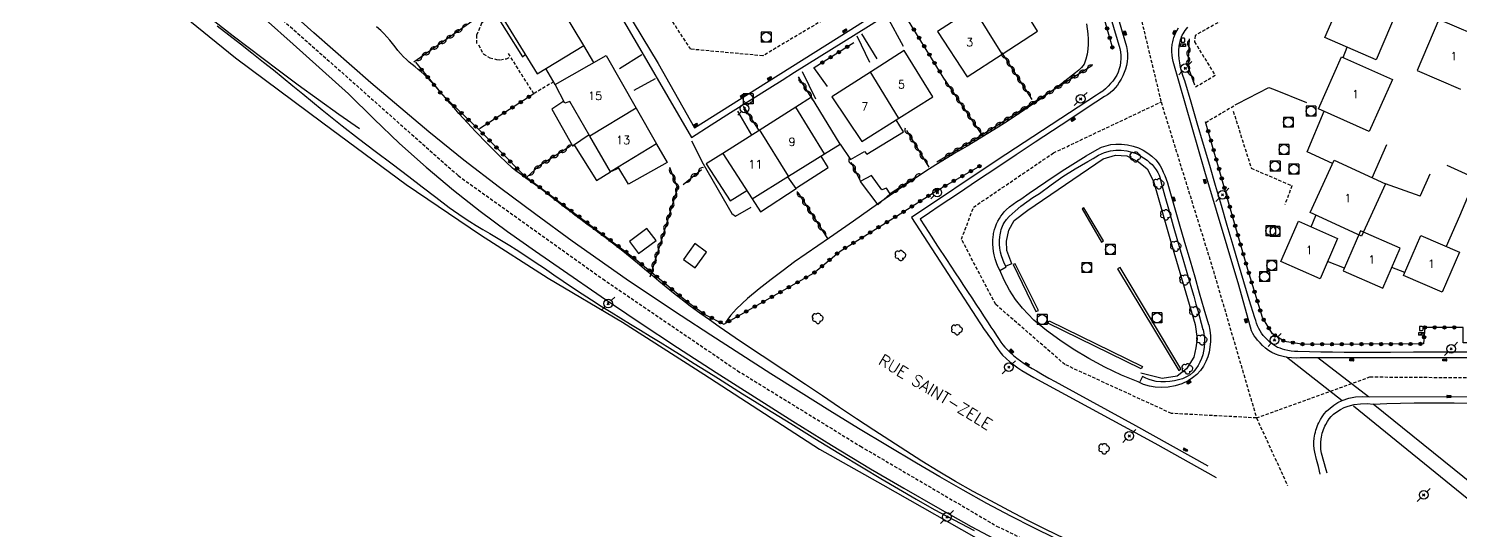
# Model space of a CAD drawing. Header units: millimetres. Extents: x 149000 to 150002, y 151999 to 153000.
# Drawn here: x 149168.5 to 149387.1, y 152201.9 to 152278.5 of the extents above; entities that cross this region are included whole.
import ezdxf
from ezdxf.enums import TextEntityAlignment as Align

# ---------------------------------------------------------------- set-up
doc = ezdxf.new("R2010")
doc.units = ezdxf.units.MM
doc.linetypes.add('DASHED', pattern=[0.75, 0.5, -0.25])
doc.layers.get('0').update_dxf_attribs({"linetype": 'CONTINUOUS'})
for name, color, linetype in [('W0001', 6, 'DASHED'), ('W0006', 2, 'CONTINUOUS'), ('W0008', 7, 'CONTINUOUS'), ('W0014', 7, 'CONTINUOUS'), ('W0017', 7, 'CONTINUOUS'), ('W0020', 2, 'CONTINUOUS'), ('w0101', 7, 'CONTINUOUS'), ('W0104', 1, 'CONTINUOUS'), ('W0112', 1, 'DASHED'), ('w0211', 2, 'CONTINUOUS'), ('w0300', 7, 'CONTINUOUS'), ('W0310', 3, 'CONTINUOUS'), ('w0323', 7, 'CONTINUOUS'), ('W0330', 7, 'CONTINUOUS'), ('W0401', 7, 'CONTINUOUS'), ('W0402', 7, 'CONTINUOUS'), ('W0420', 7, 'CONTINUOUS'), ('W0438', 7, 'CONTINUOUS'), ('W0473', 7, 'CONTINUOUS'), ('W0989', 7, 'CONTINUOUS'), ('W0991', 7, 'CONTINUOUS'), ('W1102', 7, 'CONTINUOUS')]:
    doc.layers.add(name, color=color, linetype=linetype)
doc.styles.get("Standard").update_dxf_attribs({"font": 'romans.shx', "width": 0.85})

# ---------------------------------------------------------------- blocks, each defined once
blk = doc.blocks.new('T401')
for p, q in [((-0.3, 0.3), (0, 0.3)), ((-0.3, -0.25), (-0.3, 0.3)), ((-0.3, 0.15), (0, 0.15)), ((-0.3, 0), (0, 0)), ((0, 0.3), (0, -0.25)), ((-0.3, -0.15), (0, -0.15)), ((-0.3, -0.25), (-0.3, -0.3)), ((-0.3, -0.3), (0, -0.3)), ((0, -0.3), (0, -0.25))]:
    blk.add_line(p, q)
blk = doc.blocks.new('T420')
for p, q in [((0.75, 0.75), (-0.75, 0.75)), ((-0.75, 0.75), (-0.75, -0.75)), ((0.75, 0.75), (0.75, -0.75)), ((0.75, -0.75), (-0.75, -0.75))]:
    blk.add_line(p, q)
blk.add_ellipse((0, 0), major_axis=(-0.53, 0.53), ratio=1, start_param=3.926991, end_param=10.210176)
blk = doc.blocks.new('T438')
for p, q in [((-0.4, 0.2), (0.4, 0.2)), ((-0.4, -0.2), (-0.4, 0.2)), ((0.15, 1.1), (-0.3, 1.1)), ((-0.3, 1.1), (-0.3, 0.5)), ((-0.3, 0.5), (0.15, 0.5)), ((0.3, 0.65), (0.3, 0.95)), ((0.4, 0.2), (0.4, -0.2))]:
    blk.add_line(p, q)
at = {"flags": 128}
for points in [[(-0.4, -0.2), (0.4, 0.2)], [(0.4, -0.2), (-0.4, -0.2)]]:
    blk.add_lwpolyline(points, dxfattribs=at)
for centre, major_axis, start_param, end_param in [((0.15, 0.95), (0.106, -0.106), 0.785398, 2.356194), ((0.15, 0.65), (0.106, 0.106), 3.926991, 5.497787)]:
    blk.add_ellipse(centre, major_axis=major_axis, ratio=1, start_param=start_param, end_param=end_param)
blk = doc.blocks.new('T300')
for p, q in [((-0.8, 0.51), (-0.86, 0.34)), ((-0.86, 0.34), (-0.86, 0.17)), ((-0.86, 0.17), (-0.74, 0.06)), ((-0.69, 0.63), (-0.8, 0.51)), ((-0.8, -0.06), (-0.74, 0.06)), ((-0.74, 0.06), (-0.69, 0.11)), ((-0.57, 0.69), (-0.69, 0.63)), ((-0.46, 0.69), (-0.57, 0.69)), ((-0.29, 0.63), (-0.46, 0.69)), ((-0.29, 0.63), (-0.17, 0.74)), ((-0.23, 0.57), (-0.29, 0.63)), ((-0.17, 0.74), (-0.06, 0.8)), ((-0.06, 0.8), (0.06, 0.8)), ((0.06, 0.8), (0.23, 0.74)), ((0.23, 0.74), (0.34, 0.63)), ((0.34, 0.63), (0.4, 0.51)), ((0.46, 0.46), (0.34, 0.46)), ((0.4, 0.51), (0.4, 0.46)), ((0.57, 0.4), (0.46, 0.46)), ((0.57, 0.4), (0.69, 0.29)), ((0.69, 0.29), (0.74, 0.17)), ((0.74, 0.06), (0.69, -0.17)), ((0.74, 0.17), (0.74, 0.06)), ((-0.8, -0.17), (-0.8, -0.06)), ((-0.8, -0.23), (-0.8, -0.17)), ((-0.74, -0.34), (-0.8, -0.23)), ((-0.69, -0.4), (-0.74, -0.34)), ((-0.51, -0.46), (-0.69, -0.4)), ((-0.4, -0.46), (-0.51, -0.46)), ((-0.4, -0.46), (-0.34, -0.46)), ((-0.34, -0.46), (-0.34, -0.4)), ((-0.34, -0.51), (-0.34, -0.46)), ((-0.29, -0.63), (-0.34, -0.51)), ((-0.17, -0.74), (-0.29, -0.63)), ((-0.06, -0.8), (-0.17, -0.74)), ((0.06, -0.8), (-0.06, -0.8)), ((0.17, -0.74), (0.06, -0.8)), ((0.23, -0.69), (0.17, -0.74)), ((0.29, -0.46), (0.23, -0.46)), ((0.29, -0.63), (0.23, -0.69)), ((0.46, -0.4), (0.29, -0.46)), ((0.34, -0.51), (0.29, -0.63)), ((0.34, -0.51), (0.34, -0.46)), ((0.57, -0.34), (0.46, -0.4)), ((0.63, -0.29), (0.57, -0.34)), ((0.69, -0.17), (0.63, -0.29))]:
    blk.add_line(p, q)
blk = doc.blocks.new('T473')
for p, q in [((-0.166667, 0.166667), (0.166667, -0.166667)), ((-0.166667, -0.166667), (0.166667, 0.166667)), ((0.500001, 0.500001), (1.000002, 1.000002)), ((-1.000002, -1.000002), (-0.500001, -0.500001))]:
    blk.add_line(p, q)
blk.add_ellipse((0, 0), major_axis=(0.471405, 0.471405), ratio=1, start_param=5.4977871438, end_param=11.780972451)
blk = doc.blocks.new('t323o')
at = {"color": 0, "linetype": 'Continuous'}
for radius in [0.25, 0.15]:
    blk.add_circle((0, 0), radius, dxfattribs=at)
blk = doc.blocks.new('t310o')
at = {"color": 0, "linetype": 'Continuous'}
for centre, start, end in [((-0.5, 0.38), 216.8699, 323.1304), ((0.5, -0.37), 36.8699, 143.1303)]:
    blk.add_arc(centre, 0.625, start, end, dxfattribs=at)

msp = doc.modelspace()

# ---------------------------------------------------------------- linework, layer by layer
at = {"layer": 'W0001'}
for points in [[(149168.42, 152315.34), (149203.96, 152282.76), (149234.12, 152256.05), (149256.17, 152240.29), (149276.76, 152226.29), (149295.52, 152214.77), (149316.32, 152202.59), (149329.67, 152196.13)], [(149330.74, 152302.97), (149304.59, 152288.51), (149280.62, 152274.33), (149269.62, 152275.34), (149264.29, 152283.39)], [(149338.14, 152281.02), (149341.44, 152267.29)], [(149356.01, 152219.08), (149343.01, 152219.77), (149326.76, 152227.22), (149316.18, 152236.4), (149310.96, 152246.35), (149312.8, 152251.24), (149324.99, 152259.51), (149341.44, 152267.29)], [(149341.44, 152267.29), (149344.53, 152257.3), (149349.21, 152242.24), (149356.01, 152219.08)], [(149356.01, 152219.08), (149373.34, 152225.35), (149391.96, 152225.2), (149407.58, 152224.48)], [(149356.01, 152219.08), (149360.76, 152208.76)]]:
    msp.add_lwpolyline(points, dxfattribs=at)
at = {"layer": 'W0006'}
msp.add_lwpolyline([(149318.67, 152242.57), (149317.87, 152244.63), (149317.83, 152246.06), (149318.21, 152247.71), (149318.99, 152249.19), (149321.08, 152250.76), (149332.58, 152258.6), (149334.5, 152259.17), (149336.23, 152259.05), (149337.98, 152258.15), (149339.32, 152257.09), (149340.26, 152255.2), (149342.89, 152246.08), (149346.66, 152233.33), (149346.93, 152231.15), (149346.73, 152229.77), (149346.43, 152228.36), (149345.3, 152226.59), (149343.88, 152225.47), (149341.62, 152225.12), (149338.36, 152225.92)], dxfattribs=at)
at = {"layer": 'W0008'}
for points in [[(149096.9, 152369.69), (149102.95, 152365.62), (149108.91, 152361.43), (149114.79, 152357.13), (149120.59, 152352.71), (149125.04, 152349.13), (149129.39, 152345.44), (149133.71, 152341.71), (149138.04, 152338), (149144.9, 152332.21), (149151.77, 152326.43), (149158.62, 152320.63), (149165.44, 152314.78), (149169.98, 152310.82), (149174.5, 152306.82), (149179.01, 152302.81), (149183.52, 152298.8), (149192, 152291.26), (149200.46, 152283.7), (149208.92, 152276.13), (149217.37, 152268.55)], [(149325.31, 152200.7), (149321.89, 152202.37), (149318.49, 152204.1), (149314.84, 152206.04), (149311.23, 152208.05), (149307.65, 152210.11), (149304.08, 152212.19), (149299.65, 152214.82), (149295.25, 152217.49), (149290.86, 152220.19), (149286.49, 152222.91), (149281.87, 152225.81), (149277.27, 152228.74), (149272.69, 152231.69), (149268.13, 152234.68), (149263.94, 152237.47), (149259.76, 152240.28), (149255.61, 152243.14), (149251.51, 152246.05), (149245.95, 152250.11), (149240.43, 152254.22), (149234.98, 152258.42), (149229.61, 152262.73), (149220.74, 152270.2), (149212.04, 152277.86), (149203.42, 152285.62)], [(149217.37, 152268.55), (149221.21, 152264.7), (149225.16, 152260.96), (149229.22, 152257.34), (149233.37, 152253.83), (149237.46, 152250.62), (149241.65, 152247.54), (149245.9, 152244.55), (149250.16, 152241.58), (149255.93, 152237.61), (149261.76, 152233.71), (149267.61, 152229.85), (149273.5, 152226.04), (149279.35, 152222.29), (149285.22, 152218.58), (149291.13, 152214.93), (149297.08, 152211.34), (149302.17, 152208.35), (149307.28, 152205.41), (149312.43, 152202.54), (149317.63, 152199.75)], [(149337.95, 152224.57), (149335.38, 152225.62), (149332.86, 152226.81), (149330.41, 152228.13), (149328.03, 152229.58), (149325.96, 152230.96), (149323.95, 152232.42), (149322.03, 152234.02), (149320.29, 152235.82), (149319.22, 152237.15), (149318.28, 152238.57), (149317.47, 152240.08), (149316.8, 152241.64)]]:
    msp.add_lwpolyline(points, dxfattribs=at)
at = {"layer": 'W0014'}
for points in [[(149270.2, 152263.37), (149281.19, 152270.26), (149294.08, 152278.37), (149305.89, 152285.86), (149321.6, 152295.71)], [(149269.72, 152261.89), (149272.71, 152263.79), (149275.69, 152265.69), (149278.69, 152267.58), (149281.68, 152269.46), (149283.56, 152270.64), (149285.45, 152271.82), (149287.33, 152273), (149289.22, 152274.17), (149291.1, 152275.35), (149292.99, 152276.52), (149294.88, 152277.7), (149296.76, 152278.88), (149300.88, 152281.45), (149305, 152284.02), (149309.12, 152286.6), (149313.23, 152289.18), (149315.46, 152290.59), (149317.68, 152292), (149319.9, 152293.42), (149322.11, 152294.84)], [(149330.2, 152292.14), (149335.13, 152275.45)], [(149331.29, 152292.29), (149331.86, 152290.42), (149332.42, 152288.54), (149332.98, 152286.67), (149333.53, 152284.79), (149334.2, 152282.53), (149334.86, 152280.26), (149335.52, 152278), (149336.18, 152275.73)], [(149268.87, 152287.89), (149263.59, 152284.9), (149258.12, 152281.77), (149262.52, 152274.26), (149269.73, 152261.89)], [(149259.67, 152281.39), (149264.62, 152273.17), (149270.2, 152263.37)], [(149343.29, 152273.47), (149343.19, 152273.95), (149343.12, 152274.43), (149343.08, 152274.92), (149343.08, 152275.41), (149343.09, 152275.63), (149343.12, 152275.85), (149343.14, 152276.07), (149343.18, 152276.28), (149343.22, 152276.49), (149343.28, 152276.71), (149343.34, 152276.92), (149343.4, 152277.12), (149343.6, 152277.64), (149343.82, 152278.14), (149344.09, 152278.62)], [(149345.08, 152270.51), (149344.82, 152271.17), (149344.6, 152271.86), (149344.42, 152272.55), (149344.29, 152273.25), (149344.2, 152273.89), (149344.15, 152274.53), (149344.15, 152275.17), (149344.2, 152275.81), (149344.24, 152276.06), (149344.29, 152276.3), (149344.35, 152276.54), (149344.41, 152276.78), (149344.49, 152277.01), (149344.58, 152277.24), (149344.68, 152277.47), (149344.8, 152277.69), (149345.13, 152278.22), (149345.51, 152278.72)], [(149335.13, 152275.45), (149335.23, 152274.93), (149335.28, 152274.4), (149335.29, 152273.87), (149335.25, 152273.34), (149335.17, 152272.83), (149335.04, 152272.34), (149334.87, 152271.85), (149334.66, 152271.39), (149334.39, 152270.92), (149334.08, 152270.49), (149333.74, 152270.09), (149333.38, 152269.7), (149332.96, 152269.32), (149332.52, 152268.96), (149332.06, 152268.64), (149331.57, 152268.35)], [(149336.18, 152275.73), (149336.27, 152275.16), (149336.31, 152274.59), (149336.31, 152274.01), (149336.26, 152273.44), (149336.15, 152272.87), (149336, 152272.32), (149335.81, 152271.78), (149335.58, 152271.26), (149335.34, 152270.78), (149335.06, 152270.31), (149334.76, 152269.86), (149334.42, 152269.44), (149334.05, 152269.06), (149333.66, 152268.71), (149333.24, 152268.39), (149332.79, 152268.11)], [(149355.27, 152232.36), (149353.32, 152239.33), (149348.13, 152256.68), (149343.3, 152273.47)], [(149362.3, 152229.21), (149361.8, 152229.23), (149361.31, 152229.29), (149360.82, 152229.37), (149360.34, 152229.48), (149359.96, 152229.59), (149359.6, 152229.71), (149359.24, 152229.85), (149358.89, 152230.03), (149358.46, 152230.32), (149358.05, 152230.64), (149357.68, 152230.99), (149357.32, 152231.36), (149357.05, 152231.67), (149356.8, 152232), (149356.57, 152232.35), (149356.37, 152232.71), (149356.18, 152233.11), (149356.03, 152233.52), (149355.9, 152233.94), (149355.76, 152234.36), (149354.88, 152237.1), (149354.06, 152239.85), (149353.27, 152242.62), (149352.46, 152245.38), (149351.55, 152248.43), (149350.65, 152251.48), (149349.75, 152254.53), (149348.86, 152257.58), (149347.91, 152260.82), (149346.96, 152264.05), (149346.02, 152267.28), (149345.08, 152270.51)], [(149331.57, 152268.35), (149316.4, 152258.42), (149303.33, 152249.68), (149314.43, 152232.57)], [(149332.8, 152268.11), (149330.16, 152266.38), (149327.51, 152264.64), (149324.87, 152262.91), (149322.23, 152261.17), (149319.29, 152259.22), (149316.35, 152257.26), (149313.41, 152255.3), (149310.48, 152253.34), (149309.02, 152252.36), (149307.55, 152251.38), (149306.1, 152250.39), (149304.64, 152249.41)], [(149320.02, 152252.46), (149321.28, 152253.37), (149322.55, 152254.26), (149323.84, 152255.13), (149325.13, 152255.99), (149326.75, 152257.04), (149328.38, 152258.07), (149330.02, 152259.07), (149331.67, 152260.06)], [(149331.67, 152260.06), (149332.35, 152260.38), (149333.06, 152260.62), (149333.79, 152260.78), (149334.53, 152260.86), (149335.42, 152260.86), (149336.3, 152260.76), (149337.16, 152260.57), (149337.99, 152260.28), (149338.72, 152259.93), (149339.41, 152259.5), (149340.05, 152259), (149340.63, 152258.44), (149340.98, 152258.02), (149341.28, 152257.56), (149341.54, 152257.09), (149341.78, 152256.6), (149342.02, 152256.07), (149342.23, 152255.52), (149342.42, 152254.96), (149342.57, 152254.39)], [(149322.86, 152253.33), (149324.63, 152254.65), (149326.45, 152255.91), (149328.32, 152257.09), (149330.23, 152258.21), (149331.05, 152258.69), (149331.9, 152259.16), (149332.79, 152259.57), (149333.73, 152259.84), (149334.55, 152259.94), (149335.37, 152259.94), (149336.19, 152259.84), (149336.99, 152259.65), (149337.61, 152259.43), (149338.2, 152259.13), (149338.76, 152258.78), (149339.29, 152258.39), (149339.68, 152258.08), (149340.06, 152257.73), (149340.4, 152257.36), (149340.7, 152256.95), (149340.93, 152256.53), (149341.13, 152256.1), (149341.28, 152255.65), (149341.38, 152255.18)], [(149341.38, 152255.18), (149342.01, 152252.91), (149342.65, 152250.64), (149343.29, 152248.38), (149343.94, 152246.11), (149344.29, 152244.9), (149344.64, 152243.69), (149345, 152242.48), (149345.36, 152241.27), (149345.71, 152240.06), (149346.07, 152238.85), (149346.42, 152237.64), (149346.77, 152236.43), (149347.04, 152235.47), (149347.31, 152234.52), (149347.58, 152233.56), (149347.84, 152232.6)], [(149342.57, 152254.39), (149343.39, 152251.56), (149344.21, 152248.72), (149345.04, 152245.89), (149345.86, 152243.05), (149346.57, 152240.62), (149347.28, 152238.18), (149347.99, 152235.75), (149348.7, 152233.32)], [(149316.8, 152241.64), (149316.53, 152242.2), (149316.3, 152242.77), (149316.11, 152243.36), (149315.96, 152243.96), (149315.86, 152244.5), (149315.79, 152245.05), (149315.76, 152245.6), (149315.76, 152246.16), (149315.77, 152246.37), (149315.78, 152246.58), (149315.8, 152246.79), (149315.83, 152246.99), (149315.87, 152247.2), (149315.91, 152247.41), (149315.95, 152247.61), (149316.01, 152247.82), (149316.16, 152248.25), (149316.33, 152248.68), (149316.53, 152249.09), (149316.76, 152249.49), (149316.98, 152249.85), (149317.22, 152250.19), (149317.48, 152250.52), (149317.77, 152250.82), (149318.29, 152251.29), (149318.84, 152251.72), (149319.42, 152252.11), (149320.02, 152252.46)], [(149317.76, 152242.15), (149317.49, 152242.69), (149317.26, 152243.24), (149317.07, 152243.82), (149316.92, 152244.4), (149316.83, 152244.97), (149316.77, 152245.56), (149316.76, 152246.14), (149316.81, 152246.73), (149316.85, 152247), (149316.9, 152247.27), (149316.96, 152247.54), (149317.03, 152247.81), (149317.12, 152248.07), (149317.22, 152248.33), (149317.34, 152248.59), (149317.47, 152248.83), (149317.83, 152249.35), (149318.25, 152249.81), (149318.71, 152250.24), (149319.17, 152250.65), (149320.04, 152251.38), (149320.95, 152252.08), (149321.88, 152252.73), (149322.85, 152253.34)], [(149304.64, 152249.41), (149305.98, 152247.36), (149307.32, 152245.31), (149308.67, 152243.26), (149310.01, 152241.21), (149310.64, 152240.26), (149311.27, 152239.31), (149311.9, 152238.35), (149312.53, 152237.4), (149313.16, 152236.44), (149313.79, 152235.49), (149314.42, 152234.53), (149315.05, 152233.58), (149315.46, 152232.94), (149315.88, 152232.31), (149316.29, 152231.68), (149316.7, 152231.04)], [(149318.65, 152242.58), (149317.71, 152242.22)], [(149316.83, 152241.58), (149317.77, 152242.16)], [(149314.43, 152232.57), (149314.76, 152232.11), (149315.09, 152231.65), (149315.42, 152231.19), (149315.75, 152230.73), (149316.11, 152230.21), (149316.46, 152229.67), (149316.83, 152229.15), (149317.24, 152228.67), (149317.79, 152228.13), (149318.36, 152227.64), (149318.96, 152227.18), (149319.58, 152226.74), (149320.17, 152226.33), (149320.77, 152225.95), (149321.39, 152225.59), (149322.02, 152225.25)], [(149348.71, 152233.31), (149348.88, 152232.47), (149348.97, 152231.61), (149348.98, 152230.75), (149348.9, 152229.89), (149348.77, 152229.14), (149348.57, 152228.39), (149348.29, 152227.67), (149347.92, 152226.99), (149347.44, 152226.33), (149346.89, 152225.72), (149346.26, 152225.18), (149345.57, 152224.73), (149344.6, 152224.28), (149343.57, 152223.96), (149342.52, 152223.77), (149341.46, 152223.71), (149340.55, 152223.76), (149339.65, 152223.92), (149338.78, 152224.19), (149337.95, 152224.57)], [(149347.85, 152232.6), (149347.98, 152231.92), (149348.06, 152231.23), (149348.07, 152230.53), (149348.03, 152229.84), (149347.94, 152229.26), (149347.81, 152228.69), (149347.62, 152228.13), (149347.38, 152227.6), (149347.09, 152227.06), (149346.75, 152226.55), (149346.36, 152226.08), (149345.89, 152225.67), (149345.33, 152225.33), (149344.73, 152225.07), (149344.1, 152224.89), (149343.48, 152224.75), (149342.78, 152224.64), (149342.09, 152224.58), (149341.38, 152224.59), (149340.68, 152224.66), (149340.14, 152224.77), (149339.61, 152224.94), (149339.1, 152225.15), (149338.61, 152225.41)], [(149362.71, 152228.25), (149362.05, 152228.22), (149361.38, 152228.24), (149360.72, 152228.31), (149360.07, 152228.44), (149359.48, 152228.61), (149358.92, 152228.82), (149358.37, 152229.07), (149357.85, 152229.38), (149357.38, 152229.72), (149356.95, 152230.11), (149356.55, 152230.53), (149356.17, 152230.96), (149355.92, 152231.29), (149355.68, 152231.63), (149355.46, 152231.99), (149355.27, 152232.36)], [(149316.7, 152231.05), (149316.98, 152230.64), (149317.27, 152230.25), (149317.59, 152229.88), (149317.92, 152229.52), (149318.4, 152229.05), (149318.9, 152228.61), (149319.42, 152228.19), (149319.95, 152227.79), (149320.54, 152227.38), (149321.15, 152226.99), (149321.77, 152226.62), (149322.39, 152226.26), (149323.35, 152225.7), (149324.32, 152225.16), (149325.29, 152224.62), (149326.27, 152224.1)], [(149399.67, 152229.16), (149395.63, 152229.15), (149391.6, 152229.14), (149387.56, 152229.12), (149383.53, 152229.11), (149380, 152229.1), (149376.48, 152229.09), (149372.95, 152229.08), (149369.42, 152229.09), (149367.64, 152229.11), (149365.86, 152229.13), (149364.08, 152229.17), (149362.3, 152229.21)], [(149401.09, 152228.24), (149396.72, 152228.24), (149392.36, 152228.23), (149388, 152228.23), (149383.63, 152228.23), (149378.4, 152228.23), (149373.17, 152228.24), (149367.93, 152228.25), (149362.7, 152228.26)], [(149322.02, 152225.26), (149340.5, 152215.21), (149349.83, 152209.97)], [(149338.61, 152225.4), (149338.17, 152224.61)], [(149326.27, 152224.1), (149337.52, 152217.94), (149348.57, 152211.79)], [(149364.91, 152213.84), (149364.82, 152214.37), (149364.78, 152214.91), (149364.78, 152215.45), (149364.83, 152215.99), (149364.87, 152216.3), (149364.93, 152216.6), (149365, 152216.9), (149365.08, 152217.2), (149365.17, 152217.49), (149365.28, 152217.78), (149365.4, 152218.07), (149365.52, 152218.35), (149365.77, 152218.82), (149366.05, 152219.27), (149366.37, 152219.7), (149366.72, 152220.09), (149367.25, 152220.59), (149367.82, 152221.05), (149368.44, 152221.45), (149369.11, 152221.76), (149370.11, 152222.08), (149371.14, 152222.28), (149372.19, 152222.35), (149373.24, 152222.3)], [(149365.94, 152213.72), (149365.86, 152214.26), (149365.83, 152214.8), (149365.83, 152215.34), (149365.89, 152215.87), (149365.93, 152216.16), (149365.99, 152216.45), (149366.05, 152216.74), (149366.13, 152217.02), (149366.23, 152217.3), (149366.33, 152217.57), (149366.45, 152217.84), (149366.58, 152218.1), (149366.83, 152218.53), (149367.11, 152218.93), (149367.43, 152219.3), (149367.78, 152219.64), (149368.29, 152220.03), (149368.83, 152220.37), (149369.4, 152220.65), (149370.01, 152220.87), (149370.95, 152221.11), (149371.91, 152221.24), (149372.89, 152221.27), (149373.86, 152221.2)], [(149370.81, 152220.94), (149389.81, 152205.52), (149395.07, 152203.9)], [(149373.24, 152222.3), (149391.8, 152222.33)], [(149395.7, 152206.03), (149390.7, 152207.58), (149373.84, 152221.2)], [(149373.86, 152221.2), (149375.93, 152221.28), (149378, 152221.34), (149380.08, 152221.39), (149382.15, 152221.41), (149384.17, 152221.41), (149386.19, 152221.39), (149388.21, 152221.36), (149390.23, 152221.3)], [(149365.72, 152210.49), (149365.46, 152211.68), (149365.18, 152212.76), (149364.9, 152213.84)], [(149366.78, 152210.64), (149366.64, 152211.14), (149366.29, 152212.43), (149365.94, 152213.73)]]:
    msp.add_lwpolyline(points, dxfattribs=at)
at = {"layer": 'W0017'}
for points in [[(149302.11, 152275.74), (149299.59, 152280.31)], [(149295.69, 152277.71), (149298.02, 152273.86)], [(149296.95, 152273.31), (149295.01, 152277.33)], [(149262.13, 152274.47), (149258.73, 152272.37)], [(149286.63, 152271.93), (149288.69, 152267.78)], [(149288.36, 152272.56), (149290.46, 152269.65)], [(149264.19, 152270.84), (149260.91, 152269.05)], [(149353.14, 152267.07), (149357.92, 152269.52), (149358.61, 152269.27), (149363.67, 152267.2)], [(149278.95, 152262.25), (149276.81, 152265.88)], [(149269.71, 152261.36), (149271.53, 152257.84), (149275.9, 152250.29), (149276.46, 152249.86)], [(149276.46, 152249.86), (149278.84, 152251.26)]]:
    msp.add_lwpolyline(points, dxfattribs=at)
at = {"layer": 'W0020'}
for points in [[(149360.6, 152228.4), (149369.11, 152221.76)], [(149373.1, 152222.28), (149365.4, 152228.25)]]:
    msp.add_lwpolyline(points, dxfattribs=at)
at = {"layer": 'w0101'}
for points in [[(149253.27, 152275.91), (149246.47, 152287.23), (149239.21, 152282.94), (149246.14, 152271.58)], [(149374.27, 152273.73), (149366.45, 152277.12), (149369.85, 152284.96), (149377.67, 152281.58)], [(149373.23, 152262.8), (149365.47, 152266.26), (149369, 152274.18), (149376.77, 152270.72)], [(149372.06, 152246.84), (149364.22, 152250.44), (149367.87, 152258.4), (149375.71, 152254.81)], [(149365.71, 152240.33), (149359.75, 152242.95), (149362.44, 152249.08), (149368.4, 152246.46)], [(149369.26, 152241.51), (149375.3, 152238.89), (149377.95, 152245), (149371.91, 152247.62)], [(149384.35, 152238.27), (149378.45, 152240.84), (149381.1, 152246.93), (149387, 152244.36)]]:
    msp.add_lwpolyline(points, close=True, dxfattribs=at)
for points in [[(149317.17, 152274.58), (149322.58, 152278.09), (149318.22, 152285.11)], [(149312.82, 152281.62), (149307.31, 152278.06), (149311.82, 152271.11), (149317.17, 152274.58)], [(149388.4, 152268.69), (149391.76, 152276.51), (149383.88, 152279.89), (149380.53, 152272.07), (149387.18, 152269.22)], [(149254.23, 152262.08), (149251.14, 152267.35), (149250.39, 152267.11), (149248.93, 152269.96), (149256.7, 152274.38)], [(149256.7, 152274.38), (149261.27, 152266.33)], [(149302.22, 152275.15), (149297.05, 152271.85)], [(149301.38, 152264.8), (149306.57, 152268.06), (149302.22, 152275.15)], [(149297.05, 152271.85), (149291.14, 152268.08), (149295.72, 152261.25), (149301.38, 152264.8)], [(149261.27, 152266.33), (149264.37, 152260.88)], [(149285.64, 152266.48), (149280.04, 152262.94)], [(149290.03, 152259.37), (149285.64, 152266.48)], [(149280.04, 152262.94), (149274.52, 152259.45), (149279.01, 152252.49), (149284.54, 152255.95)], [(149257.37, 152256.64), (149254.23, 152262.05), (149254.23, 152262.08)], [(149264.37, 152260.88), (149257.37, 152256.64)], [(149284.54, 152255.95), (149290.03, 152259.37)], [(149385.06, 152257.67), (149391.25, 152254.87)]]:
    msp.add_lwpolyline(points, dxfattribs=at)
at = {"layer": 'W0104'}
for points in [[(149239.47, 152282.51), (149238.94, 152282.11), (149243.9, 152274.16), (149244.34, 152274.52)], [(149254.8, 152273.3), (149253.27, 152275.91)], [(149369.26, 152274.07), (149369.88, 152275.64)], [(149248.93, 152269.96), (149247.49, 152272.41)], [(149250.24, 152267.39), (149248.4, 152266.2), (149251.55, 152260.58), (149251.88, 152260.66), (149255.2, 152255.32), (149257.37, 152256.64)], [(149288.06, 152268.01), (149285.64, 152266.48)], [(149290.03, 152259.37), (149292.42, 152260.86), (149288.06, 152268.01)], [(149292.42, 152260.86), (149294, 152258.51), (149296.16, 152259.76), (149296.53, 152259.34), (149302.12, 152262.72), (149300.98, 152264.55)], [(149367.63, 152257.88), (149363.76, 152259.68), (149366.34, 152265.87)], [(149251.55, 152260.58), (149254.09, 152262.32)], [(149264.37, 152260.88), (149264.37, 152260.86), (149266.01, 152258.05), (149260.13, 152254.74), (149258.62, 152257.19), (149257.37, 152256.64)], [(149373.67, 152255.74), (149375.91, 152260.79)], [(149274.52, 152259.45), (149271.98, 152257.84), (149275.63, 152252.21), (149278.17, 152253.79)], [(149279.01, 152252.49), (149280.28, 152250.54), (149285.72, 152254.1), (149285.75, 152254.18), (149290.62, 152257.27), (149289.51, 152259.04)], [(149285.72, 152254.1), (149284.43, 152255.88)], [(149382.46, 152256.28), (149381.01, 152252.97), (149381.01, 152252.94), (149375.71, 152254.81)], [(149389.46, 152255.68), (149387.01, 152249.87), (149384.96, 152245.25)], [(149364.35, 152248.24), (149365.06, 152249.96)], [(149369.45, 152241.94), (149366.86, 152242.95)], [(149378.64, 152241.28), (149376.67, 152242.04)]]:
    msp.add_lwpolyline(points, dxfattribs=at)
for points in [[(149300.07, 152253.3), (149299.49, 152254.16), (149298.79, 152253.88), (149297.22, 152256.06), (149295.48, 152255.17), (149298.17, 152251.59)], [(149261.63, 152244.15), (149264.31, 152246.18), (149262.93, 152248.01), (149260.25, 152245.98)], [(149270.23, 152245.68), (149268.49, 152243.25), (149270.3, 152241.97), (149272.03, 152244.4)]]:
    msp.add_lwpolyline(points, close=True, dxfattribs=at)
at = {"layer": 'W0112'}
for points in [[(149372.01, 152286.15), (149369.92, 152287.12), (149366.62, 152287.55), (149364.49, 152287.49), (149346.65, 152277.44), (149346.54, 152276.49), (149349.71, 152271.31), (149346.48, 152269.42)], [(149239.77, 152280.78), (149237.68, 152279.32), (149236.89, 152277.46), (149236.88, 152276.21)], [(149237.2, 152276.02), (149237.93, 152274.63), (149238.91, 152274.01), (149239.94, 152273.79), (149240.55, 152273.73), (149241.49, 152273.89), (149241.89, 152274.09)], [(149248.69, 152270.38), (149245.64, 152268.55), (149241.68, 152274.84)], [(149348.25, 152264.17), (149353.14, 152267.05)], [(149352.46, 152265.88), (149355.21, 152257.19), (149361.42, 152254.52), (149360.35, 152251.64)]]:
    msp.add_lwpolyline(points, dxfattribs=at)
at = {"layer": 'w0211'}
for points in [[(149197.28, 152278.93), (149199.06, 152277.55), (149200.84, 152276.17), (149202.61, 152274.78), (149204.37, 152273.38), (149205.88, 152272.17), (149207.37, 152270.95), (149208.87, 152269.73), (149210.36, 152268.51), (149211.85, 152267.29), (149213.34, 152266.07), (149214.85, 152264.86), (149216.36, 152263.67), (149218.89, 152261.7), (149221.44, 152259.77), (149224.01, 152257.85), (149226.57, 152255.92), (149228.62, 152254.35), (149230.67, 152252.76), (149232.74, 152251.2), (149234.86, 152249.7), (149235.86, 152249.05), (149236.86, 152248.42), (149237.88, 152247.81), (149238.91, 152247.21), (149239.93, 152246.61), (149240.96, 152246.01), (149241.97, 152245.4), (149242.98, 152244.77), (149244.43, 152243.83), (149245.87, 152242.87), (149247.3, 152241.91), (149248.72, 152240.93), (149250.15, 152239.95), (149251.58, 152238.98), (149253.01, 152238.03), (149254.46, 152237.08), (149255.95, 152236.14), (149257.44, 152235.21), (149258.93, 152234.29), (149260.43, 152233.37), (149261.94, 152232.46), (149263.44, 152231.55), (149264.94, 152230.63), (149266.44, 152229.71), (149268.29, 152228.56), (149270.14, 152227.4), (149271.98, 152226.25), (149273.83, 152225.09), (149275.68, 152223.94), (149277.52, 152222.78), (149279.37, 152221.63), (149281.23, 152220.48), (149284.9, 152218.22), (149288.57, 152215.95), (149292.25, 152213.71), (149295.95, 152211.48), (149298.64, 152209.86), (149301.34, 152208.25), (149304.06, 152206.67), (149306.8, 152205.13), (149308.82, 152204.03), (149310.85, 152202.96), (149312.9, 152201.92)], [(149326.67, 152200.68), (149323.83, 152202.07), (149321, 152203.5), (149318.19, 152204.96), (149315.46, 152206.41), (149312.76, 152207.88), (149310.07, 152209.4), (149307.41, 152210.96), (149304.92, 152212.48), (149302.45, 152214.05), (149300, 152215.64), (149297.55, 152217.23), (149294.93, 152218.95), (149292.33, 152220.69), (149289.72, 152222.43), (149287.12, 152224.17), (149283.82, 152226.36), (149280.51, 152228.55), (149277.22, 152230.75), (149273.95, 152233), (149272.47, 152234.03), (149270.99, 152235.08), (149269.53, 152236.14), (149268.08, 152237.23), (149266.96, 152238.12), (149265.85, 152239.02), (149264.75, 152239.94), (149263.66, 152240.87), (149262.57, 152241.79), (149261.47, 152242.71), (149260.37, 152243.63), (149259.25, 152244.52), (149258.35, 152245.23), (149257.44, 152245.92), (149256.53, 152246.61), (149255.61, 152247.29), (149254.69, 152247.98), (149253.77, 152248.66), (149252.85, 152249.34), (149251.93, 152250.03), (149251.25, 152250.56), (149250.56, 152251.08), (149249.88, 152251.61), (149249.19, 152252.14), (149248.51, 152252.66), (149247.82, 152253.19), (149247.13, 152253.71), (149246.45, 152254.23), (149245.94, 152254.61), (149245.43, 152254.97), (149244.92, 152255.33), (149244.41, 152255.69), (149243.9, 152256.05), (149243.39, 152256.42), (149242.9, 152256.81), (149242.41, 152257.21), (149240.45, 152259), (149238.57, 152260.89), (149236.74, 152262.81), (149234.93, 152264.75), (149234.21, 152265.53), (149233.52, 152266.33), (149232.83, 152267.13), (149232.15, 152267.94), (149231.47, 152268.75), (149230.77, 152269.54), (149230.05, 152270.32), (149229.32, 152271.08), (149228.89, 152271.49), (149228.45, 152271.88), (149228, 152272.26), (149227.54, 152272.63), (149227.08, 152273.01), (149226.63, 152273.39), (149226.19, 152273.78), (149225.77, 152274.19), (149225.31, 152274.67), (149224.88, 152275.17), (149224.46, 152275.68), (149224.05, 152276.2), (149223.64, 152276.72), (149223.21, 152277.22), (149222.77, 152277.72), (149222.3, 152278.18), (149221.63, 152278.78)], [(149330.04, 152279.22), (149330.16, 152278.45), (149330.25, 152277.67), (149330.29, 152276.89), (149330.28, 152276.11), (149330.23, 152275.34), (149330.14, 152274.57), (149329.97, 152273.81), (149329.67, 152273.08), (149329.31, 152272.57), (149328.86, 152272.13), (149328.38, 152271.74), (149327.9, 152271.36), (149325.54, 152269.51), (149323.09, 152267.76), (149320.6, 152266.08), (149318.1, 152264.43), (149316.54, 152263.43), (149314.97, 152262.46), (149313.39, 152261.51), (149311.81, 152260.57), (149310.22, 152259.63), (149308.63, 152258.68), (149307.06, 152257.71), (149305.51, 152256.72), (149301.79, 152254.24), (149298.12, 152251.7), (149294.47, 152249.13), (149290.82, 152246.57), (149289.04, 152245.34), (149287.25, 152244.12), (149285.48, 152242.88), (149283.74, 152241.6), (149281.9, 152240.2), (149280.07, 152238.78), (149278.29, 152237.3), (149276.6, 152235.71), (149276.14, 152235.22), (149275.7, 152234.71), (149275.3, 152234.17), (149274.91, 152233.62)]]:
    msp.add_lwpolyline(points, dxfattribs=at)
at = {"layer": 'w0300'}
msp.add_lwpolyline([(149219.01, 152263.2), (149215.87, 152265.38), (149212.75, 152267.6), (149209.66, 152269.85), (149206.59, 152272.13), (149199.76, 152277.34), (149192.98, 152282.62), (149186.26, 152287.98), (149179.6, 152293.4)], dxfattribs=at)
at = {"layer": 'W0310'}
for points in [[(149237.87, 152280.74), (149227.35, 152273.38)], [(149345.73, 152276.91), (149345.51, 152272.71), (149346.52, 152269.91)], [(149317.14, 152274.8), (149321.7, 152267.66)], [(149288.28, 152267.63), (149286.07, 152271.15)], [(149330.85, 152272.8), (149313.89, 152262.12), (149307.21, 152258.13)], [(149314.17, 152262.17), (149308.4, 152270.71)], [(149280.04, 152262.94), (149277.67, 152266.64)], [(149302.55, 152262.93), (149305.96, 152257.32)], [(149251.24, 152260.53), (149246.4, 152257.5), (149244.59, 152255.81)], [(149294.08, 152258.1), (149295.6, 152255.09)], [(149266.38, 152257.32), (149267.6, 152254.12), (149263.35, 152240.56)], [(149268.47, 152254.72), (149271.27, 152257.01)], [(149304.09, 152255.88), (149300.09, 152253.28)], [(149285.97, 152253.49), (149290.48, 152246.48)]]:
    msp.add_lwpolyline(points, dxfattribs=at)
at = {"layer": 'w0323'}
for points in [[(149334.05, 152275.46), (149331.32, 152285.11), (149329.64, 152290.92), (149327.99, 152293.3), (149326.4, 152294.49), (149325.28, 152294.55), (149323.05, 152293.9), (149318.66, 152291.44), (149321.53, 152287.06)], [(149308.43, 152270.68), (149301.67, 152281.64)], [(149294.51, 152276.34), (149288.44, 152272.52)], [(149227.56, 152273.38), (149231.54, 152268.52), (149237.21, 152263.13), (149244.11, 152256.12), (149253.36, 152249.23), (149261.15, 152243.38), (149269.11, 152236.78), (149271.88, 152234.83), (149274.69, 152233.41), (149288.36, 152241.15), (149292.43, 152244.55), (149301.6, 152250.22), (149307.05, 152253.69), (149313.91, 152257.6)], [(149245.64, 152268.55), (149237.34, 152263.21)], [(149407.94, 152242.58), (149406.22, 152242.73), (149403.12, 152231.19), (149399.92, 152230.55), (149387.55, 152230.55), (149387.58, 152232.89), (149381.72, 152232.89), (149381.52, 152230.37), (149363.24, 152230.31), (149360.27, 152230.77), (149358.44, 152231.92), (149356.91, 152234.39), (149354.52, 152242.26), (149348.23, 152264.28)]]:
    msp.add_lwpolyline(points, dxfattribs=at)
at = {"layer": 'W0330'}
msp.add_lwpolyline([(149166.62, 152301.51), (149177.58, 152292.56), (149189.35, 152282.74), (149200.12, 152274.04), (149213.41, 152264.13), (149226.14, 152254.71), (149237.49, 152247.02), (149247.83, 152240.41), (149259.2, 152233.71), (149271.61, 152225.77), (149289.3, 152214.3), (149298.96, 152208.87), (149315.11, 152199.71)], dxfattribs=at)
at = {"layer": 'W0402'}
for points in [[(149332.66, 152246.11), (149329.66, 152251.15), (149329.39, 152250.97), (149332.34, 152245.89)], [(149322.73, 152235.49), (149319.18, 152242.62), (149318.83, 152242.49), (149322.29, 152235.32)], [(149344.46, 152226.55), (149335.18, 152242.02), (149334.78, 152241.83), (149344.14, 152226.33)], [(149338.42, 152226.56), (149324.15, 152233.55), (149324.36, 152233.89), (149338.59, 152226.92)]]:
    msp.add_lwpolyline(points, close=True, dxfattribs=at)
at = {"layer": 'W1102'}
for points in [[(149317.1, 152274.69), (149312.74, 152281.71)], [(149301.35, 152264.85), (149296.99, 152271.94)], [(149261.27, 152266.33), (149254.23, 152262.08)], [(149284.53, 152255.97), (149280.13, 152263.08)]]:
    msp.add_lwpolyline(points, dxfattribs=at)

# ---------------------------------------------------------------- block references
at = {"layer": 'w0300'}
for p in [(149337.55, 152258.89), (149341.11, 152254.79), (149342.2, 152250.06), (149343.73, 152245.27), (149301.69, 152243.86), (149345.13, 152240.12), (149346.64, 152235.31), (149289.04, 152234.26), (149310.3, 152232.53), (149347.71, 152230.98), (149345.49, 152226.57), (149332.78, 152214.37)]:
    msp.add_blockref('T300', p, dxfattribs=at)
at = {"layer": 'W0310'}
for p, rotation in [((149232.27, 152276.82), 214.9898265548198), ((149233.5, 152277.68), 214.9898265548198), ((149234.72, 152278.54), 214.9898265548198), ((149229.81, 152275.1), 214.9898265548198), ((149231.04, 152275.96), 214.9898265548198), ((149345.67, 152275.73), 266.9614429258246), ((149228.58, 152274.24), 214.9898265548198), ((149317.66, 152273.98), 302.5951023281161), ((149318.47, 152272.72), 302.5951023281161), ((149345.51, 152272.73), 266.9614429258246), ((149345.59, 152274.23), 266.9614429258246), ((149286.69, 152270.17), 122.1369495473007), ((149319.28, 152271.45), 302.5951023281161), ((149320.09, 152270.19), 302.5951023281161), ((149327.61, 152270.77), 212.219031092903), ((149328.88, 152271.57), 212.219031092903), ((149330.15, 152272.36), 212.219031092903), ((149346.01, 152271.32), 289.8828558555425), ((149287.48, 152268.9), 122.1369495473007), ((149309.13, 152269.63), 124.0247659599103), ((149309.97, 152268.39), 124.0247659599103), ((149320.9, 152268.93), 302.5951023281161), ((149323.8, 152268.37), 212.219031092903), ((149325.07, 152269.17), 212.219031092903), ((149326.34, 152269.97), 212.219031092903), ((149310.81, 152267.14), 124.0247659599103), ((149311.65, 152265.9), 124.0247659599103), ((149320, 152265.97), 212.219031092903), ((149321.26, 152266.77), 212.219031092903), ((149322.53, 152267.57), 212.219031092903), ((149278.42, 152265.47), 122.7050937603536), ((149279.23, 152264.2), 122.7050937603536), ((149312.49, 152264.66), 124.0247659599103), ((149317.46, 152264.37), 212.219031092903), ((149318.73, 152265.17), 212.219031092903), ((149302.85, 152262.45), 301.2751923959208), ((149313.33, 152263.42), 124.0247659599103), ((149313.65, 152261.97), 210.8160385145454), ((149314.92, 152262.77), 212.219031092903), ((149316.19, 152263.57), 212.219031092903), ((149249.39, 152259.37), 212.0053832083002), ((149250.66, 152260.16), 212.0053832083002), ((149303.62, 152261.17), 301.2751923959208), ((149304.4, 152259.88), 301.2751923959208), ((149309.78, 152259.67), 210.8160385145454), ((149311.07, 152260.44), 210.8160385145454), ((149312.36, 152261.21), 210.8160385145454), ((149246.84, 152257.78), 212.0053832083002), ((149248.12, 152258.57), 212.0053832083002), ((149294.25, 152257.77), 296.7852140800199), ((149305.18, 152258.6), 301.2751923959208), ((149308.49, 152258.9), 210.8160385145454), ((149245.69, 152256.83), 222.8752749148895), ((149266.79, 152256.26), 290.9042959682838), ((149267.32, 152254.86), 290.9042959682838), ((149269.63, 152255.67), 39.25703069235739), ((149270.79, 152256.62), 39.25703069235739), ((149294.93, 152256.43), 296.7852140800199), ((149303.86, 152255.73), 213.0304139185212), ((149267.39, 152253.44), 252.573581228494), ((149286.42, 152252.79), 302.7265466590915), ((149301.35, 152254.1), 213.0304139185212), ((149302.61, 152254.91), 213.0304139185212), ((149266.49, 152250.58), 252.573581228494), ((149266.94, 152252.01), 252.573581228494), ((149287.23, 152251.53), 302.7265466590915), ((149266.04, 152249.15), 252.573581228494), ((149288.04, 152250.27), 302.7265466590915), ((149288.85, 152249.01), 302.7265466590915), ((149265.14, 152246.29), 252.573581228494), ((149265.59, 152247.72), 252.573581228494), ((149289.67, 152247.74), 302.7265466590915), ((149264.69, 152244.86), 252.573581228494), ((149263.8, 152241.99), 252.573581228494), ((149264.24, 152243.43), 252.573581228494)]:
    msp.add_blockref('t310o', p, dxfattribs=dict(at, rotation=rotation))
at = {"layer": 'w0323'}
for p, rotation in [((149303.7, 152278.34), 121.6748243263923), ((149333.19, 152278.51), 105.7876842169811), ((149293.52, 152275.71), 212.2262615202578), ((149304.49, 152277.07), 121.6748243263923), ((149305.28, 152275.79), 121.6748243263923), ((149333.6, 152277.07), 105.7876842169811), ((149334, 152275.62), 105.7876842169811), ((149289.71, 152273.31), 212.2262615202578), ((149290.98, 152274.11), 212.2262615202578), ((149292.25, 152274.91), 212.2262615202578), ((149306.07, 152274.51), 121.6748243263923), ((149306.85, 152273.24), 121.6748243263923), ((149228.51, 152272.22), 309.3561238203019), ((149229.46, 152271.06), 309.3561238203019), ((149307.64, 152271.96), 121.6748243263923), ((149230.41, 152269.9), 309.3561238203019), ((149231.36, 152268.74), 309.3561238203019), ((149232.42, 152267.68), 316.4411644728379), ((149233.51, 152266.65), 316.4411644728379), ((149242.39, 152266.45), 212.767657644509), ((149243.65, 152267.27), 212.767657644509), ((149244.91, 152268.08), 212.767657644509), ((149234.6, 152265.61), 316.4411644728379), ((149235.68, 152264.58), 316.4411644728379), ((149239.86, 152264.83), 212.767657644509), ((149241.13, 152265.64), 212.767657644509), ((149236.77, 152263.55), 316.4411644728379), ((149237.84, 152262.49), 314.5386780277113), ((149238.6, 152264.02), 212.767657644509), ((149348.65, 152262.84), 105.9247779982868), ((149238.89, 152261.42), 314.5386780277113), ((149239.94, 152260.35), 314.5386780277113), ((149349.06, 152261.4), 105.9247779982868), ((149349.47, 152259.95), 105.9247779982868), ((149240.99, 152259.28), 314.5386780277113), ((149242.05, 152258.21), 314.5386780277113), ((149349.88, 152258.51), 105.9247779982868), ((149243.1, 152257.15), 314.5386780277113), ((149244.16, 152256.08), 323.3148851475005), ((149311.09, 152255.99), 29.65665645336844), ((149312.39, 152256.74), 29.65665645336844), ((149313.69, 152257.48), 29.65665645336844), ((149350.29, 152257.07), 105.9247779982868), ((149350.7, 152255.63), 105.9247779982868), ((149245.36, 152255.19), 323.3148851475005), ((149246.56, 152254.29), 323.3148851475005), ((149247.76, 152253.4), 323.3148851475005), ((149307.18, 152253.77), 29.65665645336844), ((149308.48, 152254.51), 29.65665645336844), ((149309.78, 152255.25), 29.65665645336844), ((149351.11, 152254.18), 105.9247779982868), ((149248.97, 152252.5), 323.3148851475005), ((149250.17, 152251.6), 323.3148851475005), ((149303.38, 152251.35), 32.52218229155669), ((149304.64, 152252.16), 32.52218229155669), ((149305.91, 152252.97), 32.52218229155669), ((149351.53, 152252.74), 105.9247779982868), ((149351.94, 152251.3), 105.9247779982868), ((149251.37, 152250.71), 323.3148851475005), ((149252.58, 152249.81), 323.3148851475005), ((149253.78, 152248.91), 323.0971913122704), ((149299.57, 152248.96), 31.75130284341705), ((149300.84, 152249.75), 31.75130284341705), ((149302.11, 152250.55), 32.52218229155669), ((149352.35, 152249.86), 105.9247779982868), ((149254.98, 152248.01), 323.0971913122704), ((149256.18, 152247.11), 323.0971913122704), ((149295.74, 152246.59), 31.75130284341705), ((149297.02, 152247.38), 31.75130284341705), ((149298.29, 152248.17), 31.75130284341705), ((149352.76, 152248.41), 105.9247779982868), ((149353.17, 152246.97), 105.9247779982868), ((149257.38, 152246.21), 323.0971913122704), ((149258.58, 152245.31), 323.0971913122704), ((149259.78, 152244.41), 323.0971913122704), ((149293.19, 152245.02), 31.75130284341705), ((149294.46, 152245.8), 31.75130284341705), ((149353.58, 152245.53), 105.9247779982868), ((149260.97, 152243.51), 323.0971913122704), ((149262.14, 152242.56), 320.3236235232683), ((149289.66, 152242.23), 39.83462995479853), ((149290.81, 152243.2), 39.83462995479853), ((149291.96, 152244.16), 39.83462995479853), ((149354, 152244.09), 105.9247779982868), ((149354.41, 152242.64), 105.9247779982868), ((149263.29, 152241.6), 320.3236235232683), ((149264.45, 152240.64), 320.3236235232683), ((149287.22, 152240.51), 29.52778433967249), ((149288.51, 152241.27), 39.83462995479853), ((149354.84, 152241.21), 106.9188183602871), ((149265.6, 152239.69), 320.3236235232683), ((149266.75, 152238.73), 320.3236235232683), ((149283.31, 152238.29), 29.52778433967249), ((149284.61, 152239.03), 29.52778433967249), ((149285.92, 152239.77), 29.52778433967249), ((149355.27, 152239.77), 106.9188183602871), ((149355.71, 152238.34), 106.9188183602871), ((149267.91, 152237.77), 320.3236235232683), ((149269.06, 152236.81), 320.3236235232683), ((149270.29, 152235.95), 324.8862624146594), ((149279.39, 152236.07), 29.52778433967249), ((149280.7, 152236.81), 29.52778433967249), ((149282, 152237.55), 29.52778433967249), ((149356.15, 152236.9), 106.9188183602871), ((149271.51, 152235.08), 324.8862624146594), ((149272.82, 152234.35), 333.1498975453099), ((149274.16, 152233.67), 333.1498975453099), ((149275.48, 152233.85), 29.52778433967249), ((149276.78, 152234.59), 29.52778433967249), ((149278.09, 152235.33), 29.52778433967249), ((149356.58, 152235.47), 106.9188183602871), ((149357.11, 152234.07), 121.8338081479072), ((149357.9, 152232.8), 121.8338081479072), ((149358.84, 152231.67), 147.5816560789286), ((149381.6, 152231.39), 265.2908219620084), ((149381.72, 152232.89), 265.2908219620084), ((149383.22, 152232.89), 179.9412552019929), ((149384.72, 152232.89), 179.9412552019929), ((149386.22, 152232.89), 179.9412552019929), ((149360.11, 152230.87), 147.5816560789286), ((149361.56, 152230.57), 171.3797877788427), ((149363.04, 152230.34), 171.3797877788427), ((149364.54, 152230.32), 180.1693188357497), ((149366.04, 152230.32), 180.1693188357497), ((149367.54, 152230.33), 180.1693188357497), ((149369.04, 152230.33), 180.1693188357497), ((149370.54, 152230.34), 180.1693188357497), ((149372.04, 152230.34), 180.1693188357497), ((149373.54, 152230.34), 180.1693188357497), ((149375.04, 152230.35), 180.1693188357497), ((149376.54, 152230.35), 180.1693188357497), ((149378.04, 152230.36), 180.1693188357497), ((149379.54, 152230.36), 180.1693188357497), ((149381.04, 152230.37), 180.1693188357497)]:
    msp.add_blockref('t323o', p, dxfattribs=dict(at, rotation=rotation))
at = {"layer": 'W0401'}
for p, rotation in [((149293.22, 152278.02), 302.1493700696917), ((149335.78, 152277.74), 196.1486795475965), ((149343.63, 152277.87), 335.8176862152659), ((149281.71, 152270.76), 302.1493700696917), ((149277.56, 152268.1), 302.0971737640544), ((149327.94, 152264.74), 123.2816806515292), ((149270.41, 152263.64), 302.0971737640544), ((149348.27, 152255.25), 16.65010604636749), ((149343.21, 152252.41), 196.1819698896112), ((149354.54, 152233.96), 15.63339140727608), ((149318.52, 152229.16), 227.2946700119348), ((149320.89, 152227.12), 238.1307378094034), ((149370.56, 152228.1), 89.89055236549439), ((149384.79, 152228.07), 89.99592852400934), ((149345.64, 152224.65), 119.1145549181478), ((149385.37, 152222.21), 270.0894593132707), ((149345.06, 152214.08), 241.4744569175831)]:
    msp.add_blockref('T401', p, dxfattribs=dict(at, rotation=rotation))
at = {"layer": 'W0420'}
for p in [(149281.14, 152277.17), (149278.38, 152267.77), (149364.34, 152265.89), (149360.88, 152264.19), (149360.2, 152260.04), (149358.85, 152257.5), (149361.72, 152257.03), (149358.17, 152247.64), (149358.83, 152247.54), (149333.69, 152244.78), (149330.08, 152242), (149358.32, 152242.35), (149357.23, 152240.63), (149323.27, 152234.09), (149340.83, 152234.35)]:
    msp.add_blockref('T420', p, dxfattribs=at)
at = {"layer": 'W0438'}
for p in [(149344.79, 152275.94), (149381.18, 152231.91)]:
    msp.add_blockref('T438', p, dxfattribs=at)
at = {"layer": 'W0473'}
for p in [(149345.13, 152272.45), (149277.83, 152266.29), (149329.16, 152267.76), (149307.26, 152253.49), (149350.81, 152253.12), (149257.01, 152236.53), (149358.77, 152230.97), (149385.73, 152229.62), (149318.19, 152226.82), (149336.58, 152216.33), (149381.55, 152207.34), (149308.74, 152203.97)]:
    msp.add_blockref('T473', p, dxfattribs=at)

# ---------------------------------------------------------------- texts
at = {"layer": 'W0989'}
msp.add_text('RUE SAINT-ZELE', height=1.75, rotation=328.6069, dxfattribs=at).set_placement((149298.14, 152227.41))
at = {"layer": 'W0991'}
for s, p in [('3', (149312.21, 152276.41)), ('1', (149386.14, 152274.29)), ('15', (149255.01, 152268.23)), ('5', (149301.8, 152269.97)), ('1', (149371.12, 152268.49)), ('7', (149296.2, 152266.6)), ('13', (149259.29, 152261.49)), ('9', (149285.09, 152261.21)), ('11', (149279.5, 152257.79)), ('1', (149369.96, 152252.62)), ('1', (149364.07, 152244.7)), ('1', (149373.61, 152243.25)), ('1', (149382.72, 152242.6))]:
    msp.add_text(s, height=1.25, dxfattribs=at).set_placement(p, align=Align.MIDDLE_CENTER)

doc.saveas('drawing.dxf')
